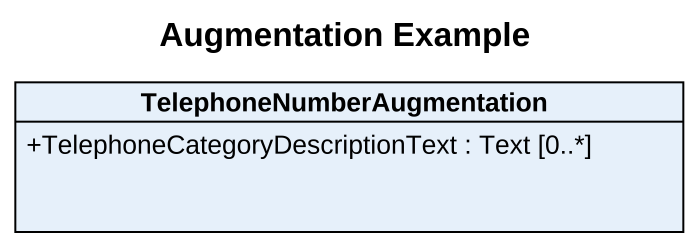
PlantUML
@startuml
title Augmentation Example
hide circle
hide empty members
skinparam classAttributeIconSize 0
class TelephoneNumberAugmentation {
  +TelephoneCategoryDescriptionText : Text [0..*]
}
@enduml
